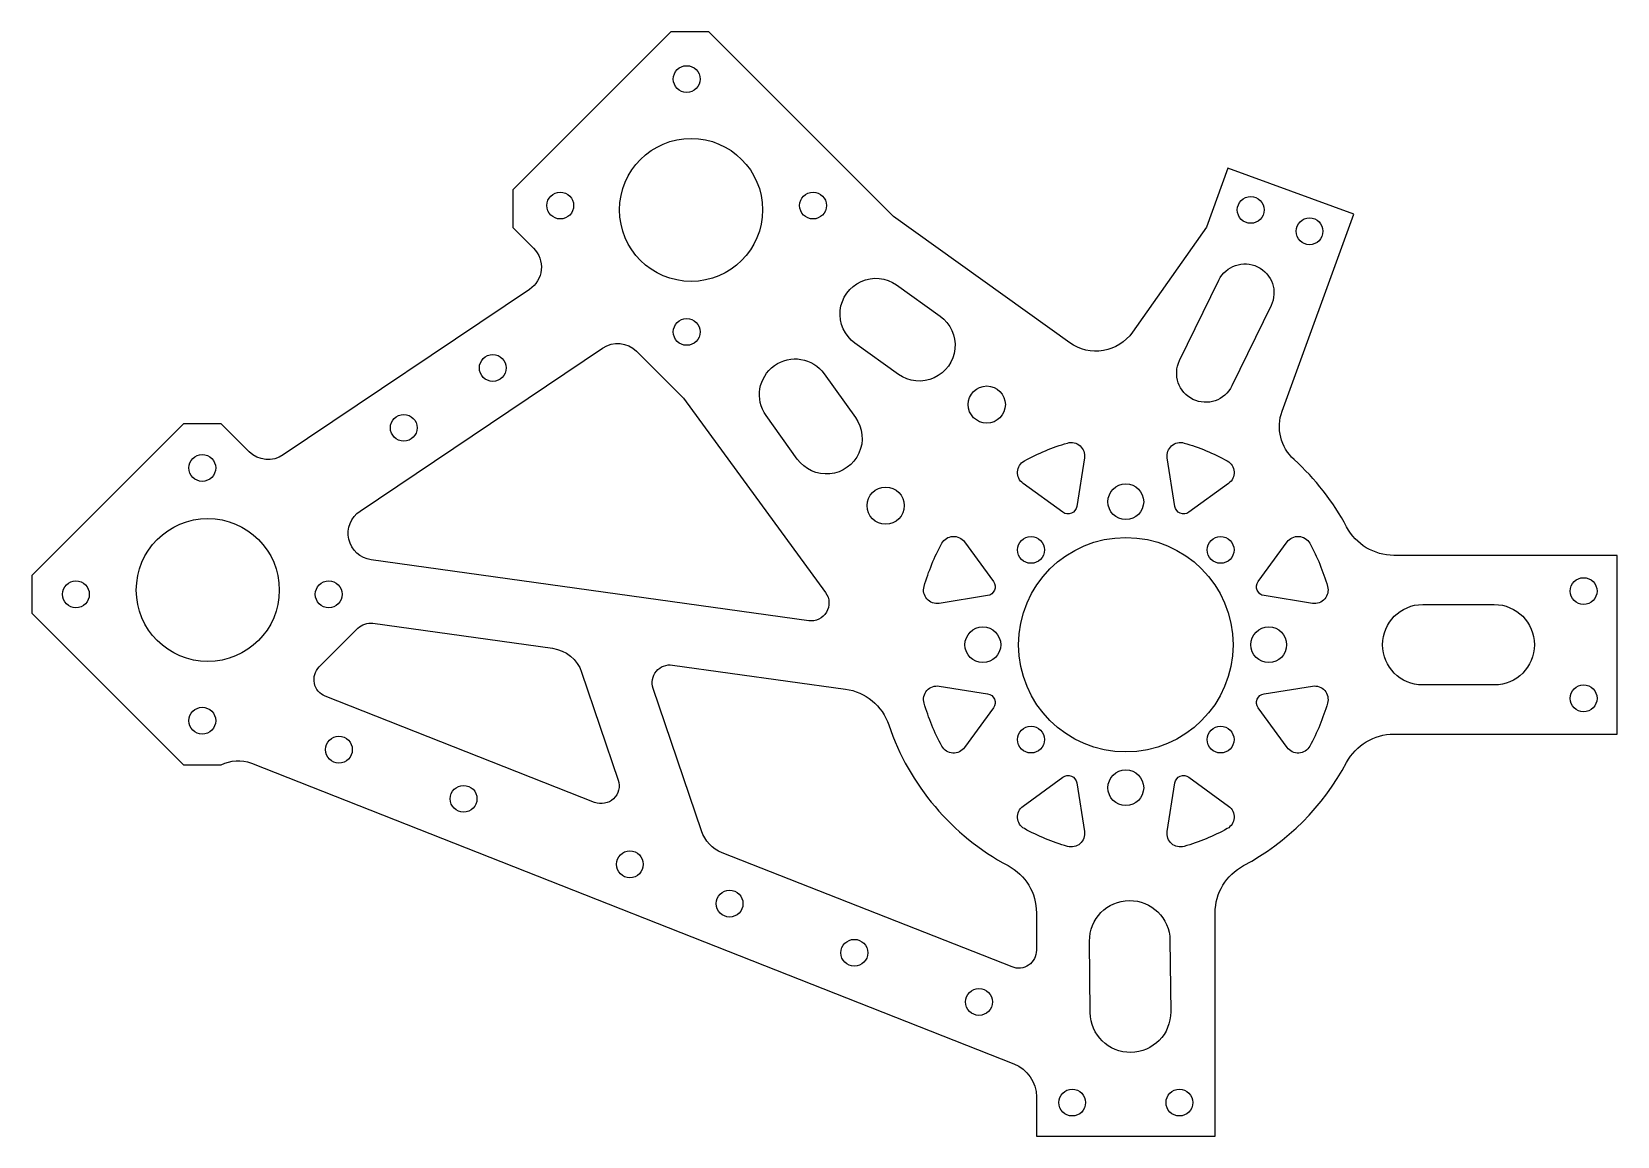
# Model space of a CAD drawing. Header units: millimetres. Extents: x -122 to 55, y -55 to 69.
import ezdxf

# ---------------------------------------------------------------- set-up
doc = ezdxf.new("R2010")
doc.units = ezdxf.units.MM

msp = doc.modelspace()

# ---------------------------------------------------------------- linework, layer by layer
for points in [[(-105.47, -13.45), (-101.22, -13.45, -0.220924), (-97.86, -13.25), (-12.53, -46.88, -0.308075), (-10, -50.6), (-10, -55), (10, -55), (10, -30, -0.276984), (13.18, -24.71, 0.148804), (24.71, -13.18, -0.276984), (30, -10), (55, -10), (55, 10), (30, 10, -0.276984), (24.71, 13.18, 0.086033), (18.83, 20.72, -0.304497), (17.49, 26.13), (25.52, 48.18), (11.42, 53.31), (9.03, 46.73), (0.74, 34.97, -0.41651), (-6.26, 33.78), (-25.99, 47.91), (-46.67, 68.59), (-50.91, 68.59), (-68.59, 50.91), (-68.59, 46.67), (-66.28, 44.36, -0.472134), (-66.73, 39.75), (-94.29, 21.23, -0.358572), (-98.09, 21.6), (-101.22, 24.73), (-105.47, 24.73), (-122.44, 7.76), (-122.44, 3.52)], [(10.41, 40.79, -1), (16.25, 37.94), (11.86, 28.95, -1), (6.02, 31.8)], [(-25.43, 30.25), (-30.31, 33.75, -1), (-25.65, 40.25), (-20.78, 36.76, -1)], [(-84.44, 9.5, -0.688345), (-85.7, 14.96), (-58.55, 33.2, -0.358572), (-54.76, 32.84), (-49.5, 27.58), (-33.6, 5.84, -0.662568), (-35.49, 2.68)], [(-40.25, 25.65, -1), (-33.75, 30.31), (-30.25, 25.43, -1), (-36.76, 20.78)], [(-11.5, 18.05, -0.549114), (-11.35, 20.58, -0.055647), (-6.53, 22.57, -0.549114), (-4.63, 20.9), (-5.49, 15.47, -0.560517), (-7.06, 14.82)], [(5.49, 15.47), (4.63, 20.9, -0.549114), (6.53, 22.57, -0.055647), (11.35, 20.58, -0.549114), (11.5, 18.05), (7.06, 14.82, -0.560517)], [(-15.47, 5.49), (-20.9, 4.63, -0.549114), (-22.57, 6.53, -0.055647), (-20.58, 11.35, -0.549114), (-18.05, 11.5), (-14.82, 7.06, -0.560517)], [(14.82, 7.06), (18.05, 11.5, -0.549114), (20.58, 11.35, -0.055647), (22.57, 6.53, -0.549114), (20.9, 4.63), (15.47, 5.49, -0.560517)], [(41.23, 4.5, -1), (41.23, -4.5), (33.23, -4.5, -1), (33.23, 4.5)], [(-60.9, -3.08), (-56.81, -15.14, -0.638536), (-59.44, -17.64), (-89.58, -5.76, -0.540083), (-90.26, -2.49), (-85.94, 1.84, -0.235141), (-84.25, 2.4), (-64.14, -0.4, -0.283638)], [(-50.72, -2.27), (-31.38, -4.96, -0.283759), (-26.52, -8.98, 0.190867), (-13.18, -24.71, -0.276984), (-10, -30), (-10, -34.19, -0.528965), (-12.73, -36.05), (-45.17, -23.27, -0.220602), (-47.49, -20.83), (-52.89, -4.89, -0.558072)], [(-20.9, -4.63), (-15.47, -5.49, -0.560517), (-14.82, -7.06), (-18.05, -11.5, -0.549114), (-20.58, -11.35, -0.055647), (-22.57, -6.53, -0.549114)], [(15.47, -5.49), (20.9, -4.63, -0.549114), (22.57, -6.53, -0.055647), (20.58, -11.35, -0.549114), (18.05, -11.5), (14.82, -7.06, -0.560517)], [(-4.63, -20.9, -0.549114), (-6.53, -22.57, -0.055647), (-11.35, -20.58, -0.549114), (-11.5, -18.05), (-7.06, -14.82, -0.560517), (-5.49, -15.47)], [(7.06, -14.82), (11.5, -18.05, -0.549114), (11.35, -20.58, -0.055647), (6.53, -22.57, -0.549114), (4.63, -20.9), (5.49, -15.47, -0.560517)], [(5.02, -41.07, -1), (-3.98, -41.16), (-4.06, -33.17, -1), (4.94, -33.07)]]:
    msp.add_lwpolyline(points, format="xyb", close=True)
for centre, radius in [((-49.14, 63.29), 1.5), ((-48.65, 48.65), 8), ((-63.29, 49.14), 1.5), ((-35, 49.14), 1.5), ((13.98, 48.65), 1.5), ((20.56, 46.26), 1.5), ((-49.14, 35), 1.5), ((-70.84, 30.97), 1.5), ((-15.56, 26.87), 2.08), ((-80.8, 24.27), 1.5), ((-103.35, 19.78), 1.5), ((0, 16), 2), ((-26.87, 15.56), 2.08), ((-102.73, 6.12), 8), ((-10.61, 10.61), 1.5), ((0, 0), 12), ((10.61, 10.61), 1.5), ((-117.49, 5.64), 1.5), ((-89.2, 5.64), 1.5), ((51.23, 6), 1.5), ((-16, 0), 2), ((16, 0), 2), ((51.23, -6), 1.5), ((-103.35, -8.5), 1.5), ((-88.06, -11.74), 1.5), ((-10.61, -10.61), 1.5), ((10.61, -10.61), 1.5), ((0, -16), 2), ((-74.11, -17.24), 1.5), ((-55.5, -24.57), 1.5), ((-44.34, -28.97), 1.5), ((-30.38, -34.47), 1.5), ((-16.43, -39.97), 1.5), ((-6, -51.23), 1.5), ((6, -51.23), 1.5)]:
    msp.add_circle(centre, radius)

doc.saveas('drawing.dxf')
